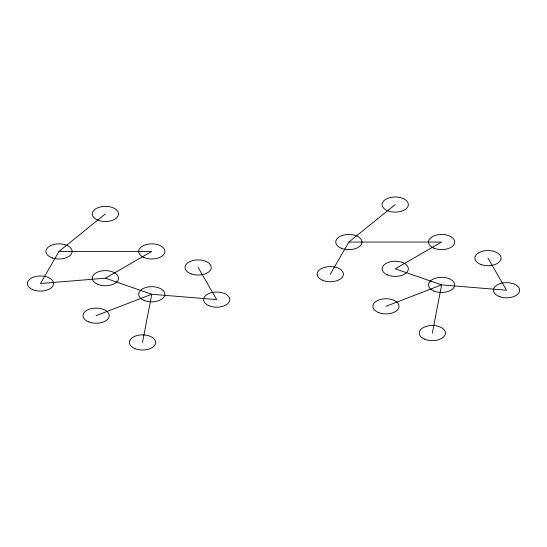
<?xml version="1.0" encoding="UTF-8"?>
<svg xmlns="http://www.w3.org/2000/svg" width="547" height="547" viewBox="0 0 547 547"><rect width="100%" height="100%" fill="white"/><g stroke="black" fill="none" stroke-linecap="round" stroke-linejoin="round"><path stroke-width="0.82" d="M142.494 342.443L151.765 294.252L105.393 278.184L40.464 283.537L59.014 251.408L105.393 213.925M432.335 333.075L441.607 284.878L395.235 268.816L441.607 242.041L348.856 242.041L330.306 274.17M348.856 242.041L395.235 204.557M105.393 278.184L151.765 251.408L59.014 251.408M96.115 315.667L151.765 294.252L216.694 299.606L198.144 267.476M385.956 306.299L441.607 284.878L506.536 290.231L487.986 258.102M387.536 210.691A13.114 7.576 0 0 0 408.281 205.337A13.114 7.576 0 0 0 389.881 197.645A13.114 7.576 0 0 0 387.536 210.691M387.536 274.95A13.114 7.576 0 0 0 408.281 269.596A13.114 7.576 0 0 0 389.881 261.904A13.114 7.576 0 0 0 387.536 274.95M322.614 280.303A13.114 7.576 0 0 0 343.359 274.95A13.114 7.576 0 0 0 324.959 267.257A13.114 7.576 0 0 0 322.614 280.303M499.972 296.795A13.114 7.576 0 0 0 519.65 290.231A13.114 7.576 0 0 0 499.972 283.674A13.114 7.576 0 0 0 499.972 296.795M433.915 291.011A13.114 7.576 0 0 0 454.653 285.664A13.114 7.576 0 0 0 436.26 277.965A13.114 7.576 0 0 0 433.915 291.011M481.422 264.666A13.114 7.576 0 0 0 501.1 258.102A13.114 7.576 0 0 0 481.422 251.545A13.114 7.576 0 0 0 481.422 264.666M378.264 312.433A13.114 7.576 0 0 0 399.002 307.079A13.114 7.576 0 0 0 380.609 299.387A13.114 7.576 0 0 0 378.264 312.433M433.915 248.174A13.114 7.576 0 0 0 454.653 242.82A13.114 7.576 0 0 0 436.26 235.128A13.114 7.576 0 0 0 433.915 248.174M424.636 339.202A13.114 7.576 0 0 0 445.381 333.855A13.114 7.576 0 0 0 426.981 326.156A13.114 7.576 0 0 0 424.636 339.202M341.164 248.174A13.114 7.576 0 0 0 361.909 242.82A13.114 7.576 0 0 0 343.509 235.128A13.114 7.576 0 0 0 341.164 248.174M97.694 220.058A13.114 7.576 0 0 0 118.439 214.711A13.114 7.576 0 0 0 100.039 207.012A13.114 7.576 0 0 0 97.694 220.058M97.694 284.317A13.114 7.576 0 0 0 118.439 278.97A13.114 7.576 0 0 0 100.039 271.271A13.114 7.576 0 0 0 97.694 284.317M32.772 289.671A13.114 7.576 0 0 0 53.51 284.324A13.114 7.576 0 0 0 35.117 276.625A13.114 7.576 0 0 0 32.772 289.671M144.073 257.541A13.114 7.576 0 0 0 164.811 252.194A13.114 7.576 0 0 0 146.418 244.495A13.114 7.576 0 0 0 144.073 257.541M134.794 348.576A13.114 7.576 0 0 0 155.539 343.229A13.114 7.576 0 0 0 137.14 335.53A13.114 7.576 0 0 0 134.794 348.576M88.423 321.8A13.114 7.576 0 0 0 109.161 316.453A13.114 7.576 0 0 0 90.768 308.754A13.114 7.576 0 0 0 88.423 321.8M208.995 305.739A13.114 7.576 0 0 0 229.74 300.385A13.114 7.576 0 0 0 211.34 292.693A13.114 7.576 0 0 0 208.995 305.739M191.58 274.033A13.114 7.576 0 0 0 211.258 267.476A13.114 7.576 0 0 0 191.58 260.919A13.114 7.576 0 0 0 191.58 274.033M52.457 257.972A13.114 7.576 0 0 0 72.136 251.408A13.114 7.576 0 0 0 52.457 244.851A13.114 7.576 0 0 0 52.457 257.972M144.073 300.385A13.114 7.576 0 0 0 164.811 295.031A13.114 7.576 0 0 0 146.418 287.339A13.114 7.576 0 0 0 144.073 300.385"/></g></svg>
